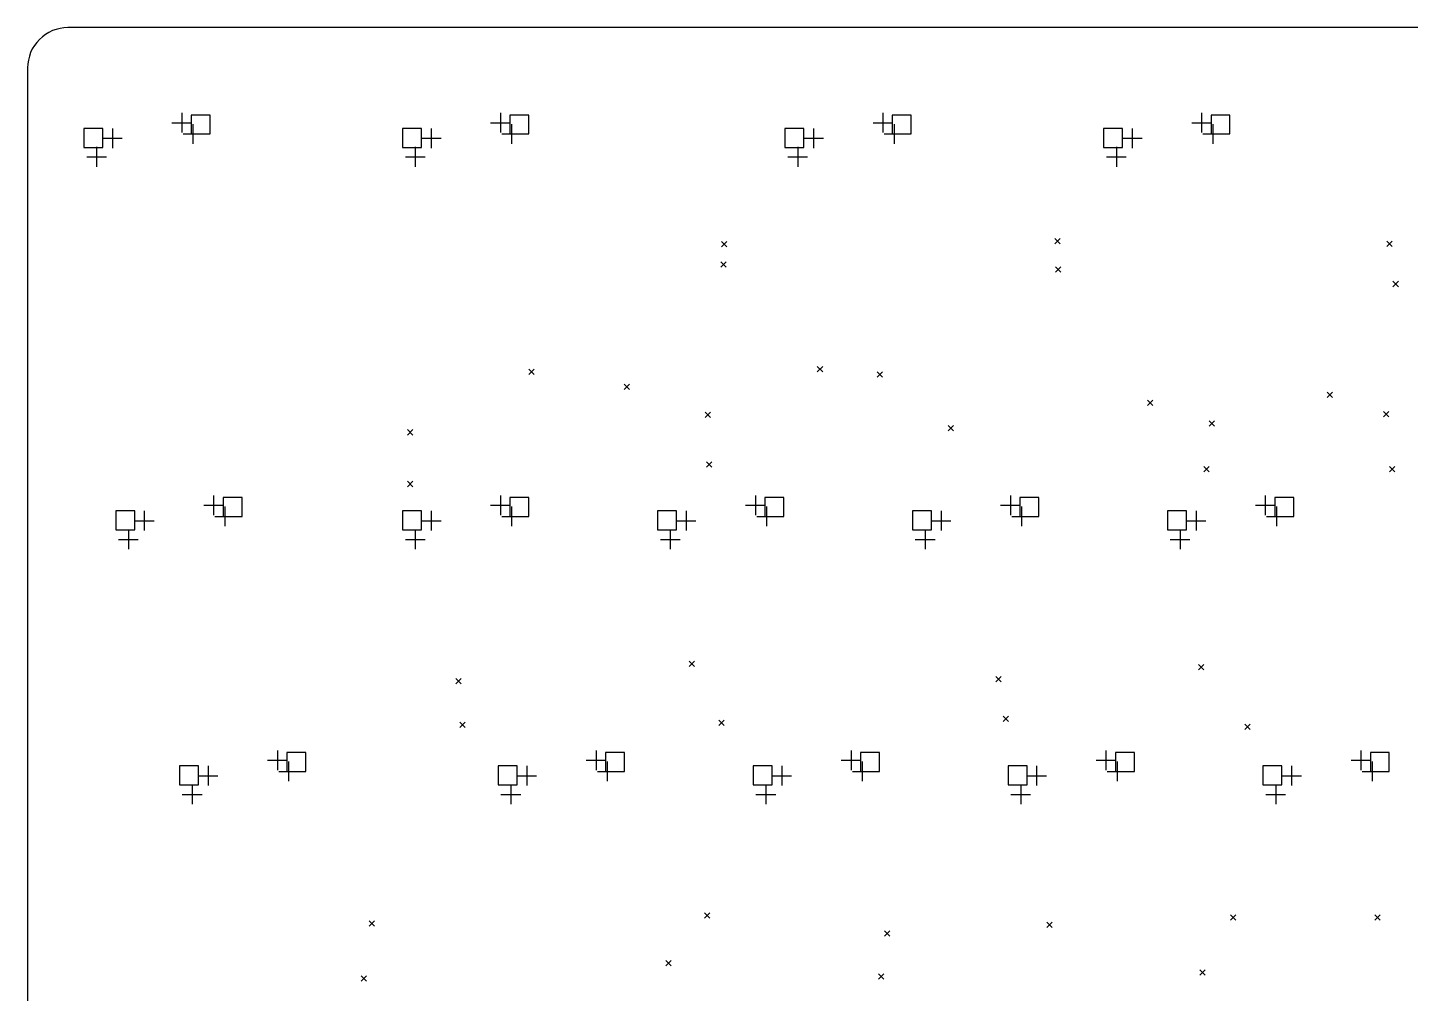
# Model space of a CAD drawing. Extents: x 0 to 17.2, y -5.9 to -0.3.
# Drawn here: x 0.079 to 4.136, y -3.148 to -0.315 of the extents above; entities that cross this region are included whole.
import ezdxf

# ---------------------------------------------------------------- set-up
doc = ezdxf.new("R2010")
doc.units = 0
doc.header["$MEASUREMENT"] = 0
doc.layers.add('BLACK', color=7, linetype='CONTINUOUS')

msp = doc.modelspace()

# ---------------------------------------------------------------- linework, layer by layer
at = {"layer": 'BLACK', "linetype": 'CONTINUOUS'}
for p, q in [((17.0866, -0.314961), (0.19685, -0.314961)), ((0.07874, -0.433071), (0.07874, -5.03937)), ((0.530906, -0.564961), (0.530906, -0.622835)), ((1.46594, -0.564961), (1.46594, -0.622835)), ((2.58799, -0.564961), (2.58799, -0.622835)), ((3.52303, -0.564961), (3.52303, -0.622835)), ((0.501969, -0.593898), (0.559843, -0.593898)), ((0.614256, -0.571177), (0.558578, -0.571177)), ((0.558578, -0.571177), (0.558578, -0.626855)), ((0.56378, -0.597638), (0.56378, -0.655512)), ((0.614256, -0.626855), (0.614256, -0.571177)), ((1.43701, -0.593898), (1.49488, -0.593898)), ((1.5493, -0.571177), (1.49362, -0.571177)), ((1.49362, -0.571177), (1.49362, -0.626855)), ((1.49882, -0.597638), (1.49882, -0.655512)), ((1.5493, -0.626855), (1.5493, -0.571177)), ((2.55906, -0.593898), (2.61693, -0.593898)), ((2.67134, -0.571177), (2.61566, -0.571177)), ((2.61566, -0.571177), (2.61566, -0.626855)), ((2.62087, -0.597638), (2.62087, -0.655512)), ((2.67134, -0.626855), (2.67134, -0.571177)), ((3.49409, -0.593898), (3.55197, -0.593898)), ((3.60638, -0.571177), (3.5507, -0.571177)), ((3.5507, -0.571177), (3.5507, -0.626855)), ((3.55591, -0.597638), (3.55591, -0.655512)), ((3.60638, -0.626855), (3.60638, -0.571177)), ((0.299296, -0.610547), (0.243618, -0.610547)), ((0.243618, -0.610547), (0.243618, -0.666225)), ((0.298622, -0.63937), (0.356496, -0.63937)), ((0.299296, -0.666225), (0.299296, -0.610547)), ((0.327559, -0.610433), (0.327559, -0.668307)), ((0.534843, -0.626575), (0.592717, -0.626575)), ((0.558578, -0.626855), (0.614256, -0.626855)), ((1.23434, -0.610547), (1.17866, -0.610547)), ((1.17866, -0.610547), (1.17866, -0.666225)), ((1.23366, -0.63937), (1.29154, -0.63937)), ((1.23434, -0.666225), (1.23434, -0.610547)), ((1.2626, -0.610433), (1.2626, -0.668307)), ((1.46988, -0.626575), (1.52776, -0.626575)), ((1.49362, -0.626855), (1.5493, -0.626855)), ((2.35638, -0.610547), (2.3007, -0.610547)), ((2.3007, -0.610547), (2.3007, -0.666225)), ((2.35571, -0.63937), (2.41358, -0.63937)), ((2.35638, -0.666225), (2.35638, -0.610547)), ((2.38465, -0.610433), (2.38465, -0.668307)), ((2.59193, -0.626575), (2.6498, -0.626575)), ((2.61566, -0.626855), (2.67134, -0.626855)), ((3.29142, -0.610547), (3.23574, -0.610547)), ((3.23574, -0.610547), (3.23574, -0.666225)), ((3.29075, -0.63937), (3.34862, -0.63937)), ((3.29142, -0.666225), (3.29142, -0.610547)), ((3.31969, -0.610433), (3.31969, -0.668307)), ((3.52697, -0.626575), (3.58484, -0.626575)), ((3.5507, -0.626855), (3.60638, -0.626855)), ((0.243618, -0.666225), (0.299296, -0.666225)), ((0.280906, -0.664961), (0.280906, -0.722835)), ((1.17866, -0.666225), (1.23434, -0.666225)), ((1.21594, -0.664961), (1.21594, -0.722835)), ((2.3007, -0.666225), (2.35638, -0.666225)), ((2.33799, -0.664961), (2.33799, -0.722835)), ((3.23574, -0.666225), (3.29142, -0.666225)), ((3.27303, -0.664961), (3.27303, -0.722835)), ((0.251969, -0.693898), (0.309843, -0.693898)), ((1.18701, -0.693898), (1.24488, -0.693898)), ((2.30906, -0.693898), (2.36693, -0.693898)), ((3.24409, -0.693898), (3.30197, -0.693898)), ((3.09252, -0.933071), (3.10827, -0.948819)), ((3.10827, -0.933071), (3.09252, -0.948819)), ((2.11417, -0.941949), (2.12992, -0.957697)), ((2.12992, -0.941949), (2.11417, -0.957697)), ((4.06693, -0.940945), (4.08268, -0.956693)), ((4.08268, -0.940945), (4.06693, -0.956693)), ((2.1122, -1.00197), (2.12795, -1.01772)), ((2.12795, -1.00197), (2.1122, -1.01772)), ((3.09449, -1.01671), (3.11024, -1.03246)), ((3.11024, -1.01671), (3.09449, -1.03246)), ((4.08465, -1.05906), (4.10039, -1.0748)), ((4.10039, -1.05906), (4.08465, -1.0748)), ((1.54921, -1.31693), (1.56496, -1.33268)), ((1.56496, -1.31693), (1.54921, -1.33268)), ((2.39567, -1.30906), (2.41142, -1.3248)), ((2.41142, -1.30906), (2.39567, -1.3248)), ((2.57087, -1.3248), (2.58661, -1.34055)), ((2.58661, -1.3248), (2.57087, -1.34055)), ((1.82874, -1.36024), (1.84449, -1.37598)), ((1.84449, -1.36024), (1.82874, -1.37598)), ((3.36417, -1.40748), (3.37992, -1.42323)), ((3.37992, -1.40748), (3.36417, -1.42323)), ((3.89173, -1.38386), (3.90748, -1.39961)), ((3.90748, -1.38386), (3.89173, -1.39961)), ((2.06693, -1.44291), (2.08268, -1.45866)), ((2.08268, -1.44291), (2.06693, -1.45866)), ((4.05709, -1.44094), (4.07283, -1.45669)), ((4.07283, -1.44094), (4.05709, -1.45669)), ((1.19291, -1.49409), (1.20866, -1.50984)), ((1.20866, -1.49409), (1.19291, -1.50984)), ((2.77953, -1.48228), (2.79528, -1.49803)), ((2.79528, -1.48228), (2.77953, -1.49803)), ((3.54528, -1.4685), (3.56102, -1.48425)), ((3.56102, -1.4685), (3.54528, -1.48425)), ((2.07087, -1.58858), (2.08661, -1.60433)), ((2.08661, -1.58858), (2.07087, -1.60433)), ((3.52953, -1.60236), (3.54528, -1.61811)), ((3.54528, -1.60236), (3.52953, -1.61811)), ((4.0748, -1.60236), (4.09055, -1.61811)), ((4.09055, -1.60236), (4.0748, -1.61811)), ((1.19291, -1.64567), (1.20866, -1.66142)), ((1.20866, -1.64567), (1.19291, -1.66142)), ((0.624409, -1.68701), (0.624409, -1.74488)), ((0.70776, -1.69322), (0.652082, -1.69322)), ((0.652082, -1.69322), (0.652082, -1.7489)), ((0.70776, -1.7489), (0.70776, -1.69322)), ((1.46594, -1.68701), (1.46594, -1.74488)), ((1.5493, -1.69322), (1.49362, -1.69322)), ((1.49362, -1.69322), (1.49362, -1.7489)), ((1.5493, -1.7489), (1.5493, -1.69322)), ((2.21398, -1.68701), (2.21398, -1.74488)), ((2.29733, -1.69322), (2.24165, -1.69322)), ((2.24165, -1.69322), (2.24165, -1.7489)), ((2.29733, -1.7489), (2.29733, -1.69322)), ((2.96201, -1.68701), (2.96201, -1.74488)), ((3.04536, -1.69322), (2.98968, -1.69322)), ((2.98968, -1.69322), (2.98968, -1.7489)), ((3.04536, -1.7489), (3.04536, -1.69322)), ((3.71004, -1.68701), (3.71004, -1.74488)), ((3.79339, -1.69322), (3.73771, -1.69322)), ((3.73771, -1.69322), (3.73771, -1.7489)), ((3.79339, -1.7489), (3.79339, -1.69322)), ((0.3928, -1.73259), (0.337121, -1.73259)), ((0.337121, -1.73259), (0.337121, -1.78827)), ((0.3928, -1.78827), (0.3928, -1.73259)), ((0.421063, -1.73248), (0.421063, -1.79035)), ((0.595472, -1.71594), (0.653346, -1.71594)), ((0.657283, -1.71969), (0.657283, -1.77756)), ((1.23434, -1.73259), (1.17866, -1.73259)), ((1.17866, -1.73259), (1.17866, -1.78827)), ((1.23434, -1.78827), (1.23434, -1.73259)), ((1.2626, -1.73248), (1.2626, -1.79035)), ((1.43701, -1.71594), (1.49488, -1.71594)), ((1.49882, -1.71969), (1.49882, -1.77756)), ((1.98237, -1.73259), (1.92669, -1.73259)), ((1.92669, -1.73259), (1.92669, -1.78827)), ((1.98237, -1.78827), (1.98237, -1.73259)), ((2.01063, -1.73248), (2.01063, -1.79035)), ((2.18504, -1.71594), (2.24291, -1.71594)), ((2.24685, -1.71969), (2.24685, -1.77756)), ((2.7304, -1.73259), (2.67472, -1.73259)), ((2.67472, -1.73259), (2.67472, -1.78827)), ((2.7304, -1.78827), (2.7304, -1.73259)), ((2.75866, -1.73248), (2.75866, -1.79035)), ((2.93307, -1.71594), (2.99094, -1.71594)), ((2.99488, -1.71969), (2.99488, -1.77756)), ((3.47843, -1.73259), (3.42275, -1.73259)), ((3.42275, -1.73259), (3.42275, -1.78827)), ((3.47843, -1.78827), (3.47843, -1.73259)), ((3.50669, -1.73248), (3.50669, -1.79035)), ((3.6811, -1.71594), (3.73898, -1.71594)), ((3.74291, -1.71969), (3.74291, -1.77756)), ((0.392126, -1.76142), (0.45, -1.76142)), ((0.628346, -1.74862), (0.68622, -1.74862)), ((0.652082, -1.7489), (0.70776, -1.7489)), ((1.23366, -1.76142), (1.29154, -1.76142)), ((1.46988, -1.74862), (1.52776, -1.74862)), ((1.49362, -1.7489), (1.5493, -1.7489)), ((1.98169, -1.76142), (2.03957, -1.76142)), ((2.21791, -1.74862), (2.27579, -1.74862)), ((2.24165, -1.7489), (2.29733, -1.7489)), ((2.72972, -1.76142), (2.7876, -1.76142)), ((2.96594, -1.74862), (3.02382, -1.74862)), ((2.98968, -1.7489), (3.04536, -1.7489)), ((3.47776, -1.76142), (3.53563, -1.76142)), ((3.71398, -1.74862), (3.77185, -1.74862)), ((3.73771, -1.7489), (3.79339, -1.7489)), ((0.337121, -1.78827), (0.3928, -1.78827)), ((0.345472, -1.81594), (0.403346, -1.81594)), ((0.374409, -1.78701), (0.374409, -1.84488)), ((1.17866, -1.78827), (1.23434, -1.78827)), ((1.18701, -1.81594), (1.24488, -1.81594)), ((1.21594, -1.78701), (1.21594, -1.84488)), ((1.92669, -1.78827), (1.98237, -1.78827)), ((1.93504, -1.81594), (1.99291, -1.81594)), ((1.96398, -1.78701), (1.96398, -1.84488)), ((2.67472, -1.78827), (2.7304, -1.78827)), ((2.68307, -1.81594), (2.74094, -1.81594)), ((2.71201, -1.78701), (2.71201, -1.84488)), ((3.42275, -1.78827), (3.47843, -1.78827)), ((3.4311, -1.81594), (3.48898, -1.81594)), ((3.46004, -1.78701), (3.46004, -1.84488)), ((2.01969, -2.17323), (2.03543, -2.18898)), ((2.03543, -2.17323), (2.01969, -2.18898)), ((3.51378, -2.18307), (3.52953, -2.19882)), ((3.52953, -2.18307), (3.51378, -2.19882)), ((1.33465, -2.22441), (1.35039, -2.24016)), ((1.35039, -2.22441), (1.33465, -2.24016)), ((2.91929, -2.2185), (2.93504, -2.23425)), ((2.93504, -2.2185), (2.91929, -2.23425)), ((1.34646, -2.35236), (1.3622, -2.36811)), ((1.3622, -2.35236), (1.34646, -2.36811)), ((2.1063, -2.34646), (2.12205, -2.3622)), ((2.12205, -2.34646), (2.1063, -2.3622)), ((2.94094, -2.33465), (2.95669, -2.35039)), ((2.95669, -2.33465), (2.94094, -2.35039)), ((3.64961, -2.35827), (3.66535, -2.37402)), ((3.66535, -2.35827), (3.64961, -2.37402)), ((0.78248, -2.46398), (0.840354, -2.46398)), ((0.811417, -2.43504), (0.811417, -2.49291)), ((0.894768, -2.44126), (0.83909, -2.44126)), ((0.83909, -2.44126), (0.83909, -2.49693)), ((0.844291, -2.46772), (0.844291, -2.52559)), ((0.894768, -2.49693), (0.894768, -2.44126)), ((1.71752, -2.46398), (1.77539, -2.46398)), ((1.74646, -2.43504), (1.74646, -2.49291)), ((1.82981, -2.44126), (1.77413, -2.44126)), ((1.77413, -2.44126), (1.77413, -2.49693)), ((1.77933, -2.46772), (1.77933, -2.52559)), ((1.82981, -2.49693), (1.82981, -2.44126)), ((2.46555, -2.46398), (2.52343, -2.46398)), ((2.49449, -2.43504), (2.49449, -2.49291)), ((2.57784, -2.44126), (2.52216, -2.44126)), ((2.52216, -2.44126), (2.52216, -2.49693)), ((2.52736, -2.46772), (2.52736, -2.52559)), ((2.57784, -2.49693), (2.57784, -2.44126)), ((3.21358, -2.46398), (3.27146, -2.46398)), ((3.24252, -2.43504), (3.24252, -2.49291)), ((3.32587, -2.44126), (3.27019, -2.44126)), ((3.27019, -2.44126), (3.27019, -2.49693)), ((3.27539, -2.46772), (3.27539, -2.52559)), ((3.32587, -2.49693), (3.32587, -2.44126)), ((3.96161, -2.46398), (4.01949, -2.46398)), ((3.99055, -2.43504), (3.99055, -2.49291)), ((4.0739, -2.44126), (4.01822, -2.44126)), ((4.01822, -2.44126), (4.01822, -2.49693)), ((4.02343, -2.46772), (4.02343, -2.52559)), ((4.0739, -2.49693), (4.0739, -2.44126)), ((0.579808, -2.48063), (0.524129, -2.48063)), ((0.524129, -2.48063), (0.524129, -2.5363)), ((0.579134, -2.50945), (0.637008, -2.50945)), ((0.579808, -2.5363), (0.579808, -2.48063)), ((0.608071, -2.48051), (0.608071, -2.53839)), ((0.815354, -2.49665), (0.873228, -2.49665)), ((0.83909, -2.49693), (0.894768, -2.49693)), ((1.51485, -2.48063), (1.45917, -2.48063)), ((1.45917, -2.48063), (1.45917, -2.5363)), ((1.51417, -2.50945), (1.57205, -2.50945)), ((1.51485, -2.5363), (1.51485, -2.48063)), ((1.54311, -2.48051), (1.54311, -2.53839)), ((1.75039, -2.49665), (1.80827, -2.49665)), ((1.77413, -2.49693), (1.82981, -2.49693)), ((2.26288, -2.48063), (2.2072, -2.48063)), ((2.2072, -2.48063), (2.2072, -2.5363)), ((2.2622, -2.50945), (2.32008, -2.50945)), ((2.26288, -2.5363), (2.26288, -2.48063)), ((2.29114, -2.48051), (2.29114, -2.53839)), ((2.49843, -2.49665), (2.5563, -2.49665)), ((2.52216, -2.49693), (2.57784, -2.49693)), ((3.01091, -2.48063), (2.95523, -2.48063)), ((2.95523, -2.48063), (2.95523, -2.5363)), ((3.01024, -2.50945), (3.06811, -2.50945)), ((3.01091, -2.5363), (3.01091, -2.48063)), ((3.03917, -2.48051), (3.03917, -2.53839)), ((3.24646, -2.49665), (3.30433, -2.49665)), ((3.27019, -2.49693), (3.32587, -2.49693)), ((3.75894, -2.48063), (3.70326, -2.48063)), ((3.70326, -2.48063), (3.70326, -2.5363)), ((3.75827, -2.50945), (3.81614, -2.50945)), ((3.75894, -2.5363), (3.75894, -2.48063)), ((3.7872, -2.48051), (3.7872, -2.53839)), ((3.99449, -2.49665), (4.05236, -2.49665)), ((4.01822, -2.49693), (4.0739, -2.49693)), ((0.524129, -2.5363), (0.579808, -2.5363)), ((0.561417, -2.53504), (0.561417, -2.59291)), ((1.45917, -2.5363), (1.51485, -2.5363)), ((1.49646, -2.53504), (1.49646, -2.59291)), ((2.2072, -2.5363), (2.26288, -2.5363)), ((2.24449, -2.53504), (2.24449, -2.59291)), ((2.95523, -2.5363), (3.01091, -2.5363)), ((2.99252, -2.53504), (2.99252, -2.59291)), ((3.70326, -2.5363), (3.75894, -2.5363)), ((3.74055, -2.53504), (3.74055, -2.59291)), ((0.53248, -2.56398), (0.590354, -2.56398)), ((1.46752, -2.56398), (1.52539, -2.56398)), ((2.21555, -2.56398), (2.27343, -2.56398)), ((2.96358, -2.56398), (3.02146, -2.56398)), ((3.71161, -2.56398), (3.76949, -2.56398)), ((2.06496, -2.91142), (2.08071, -2.92717)), ((2.08071, -2.91142), (2.06496, -2.92717)), ((3.60827, -2.91732), (3.62402, -2.93307)), ((3.62402, -2.91732), (3.60827, -2.93307)), ((4.0315, -2.91732), (4.04724, -2.93307)), ((4.04724, -2.91732), (4.0315, -2.93307)), ((1.08071, -2.93504), (1.09646, -2.95079)), ((1.09646, -2.93504), (1.08071, -2.95079)), ((3.0689, -2.93898), (3.08465, -2.95472)), ((3.08465, -2.93898), (3.0689, -2.95472)), ((2.59252, -2.96457), (2.60827, -2.98031)), ((2.60827, -2.96457), (2.59252, -2.98031)), ((1.95079, -3.05118), (1.96654, -3.06693)), ((1.96654, -3.05118), (1.95079, -3.06693)), ((3.51772, -3.07874), (3.53346, -3.09449)), ((3.53346, -3.07874), (3.51772, -3.09449)), ((1.05709, -3.09646), (1.07283, -3.1122)), ((1.07283, -3.09646), (1.05709, -3.1122)), ((2.5748, -3.09055), (2.59055, -3.1063)), ((2.59055, -3.09055), (2.5748, -3.1063))]:
    msp.add_line(p, q, dxfattribs=at)
at = {"layer": 'BLACK'}
msp.add_arc((0.196194, -0.432415), 0.117456, -270.32, -179.68, dxfattribs=at)

doc.saveas('drawing.dxf')
